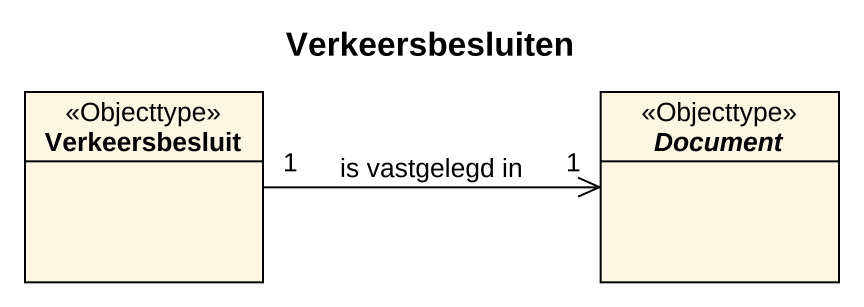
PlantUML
@startuml
title Verkeersbesluiten
hide circle
hide empty members
class Verkeersbesluit <<Objecttype>>
abstract class Document <<Objecttype>>
Verkeersbesluit "1" -right-> "1" Document : is vastgelegd in
@enduml
